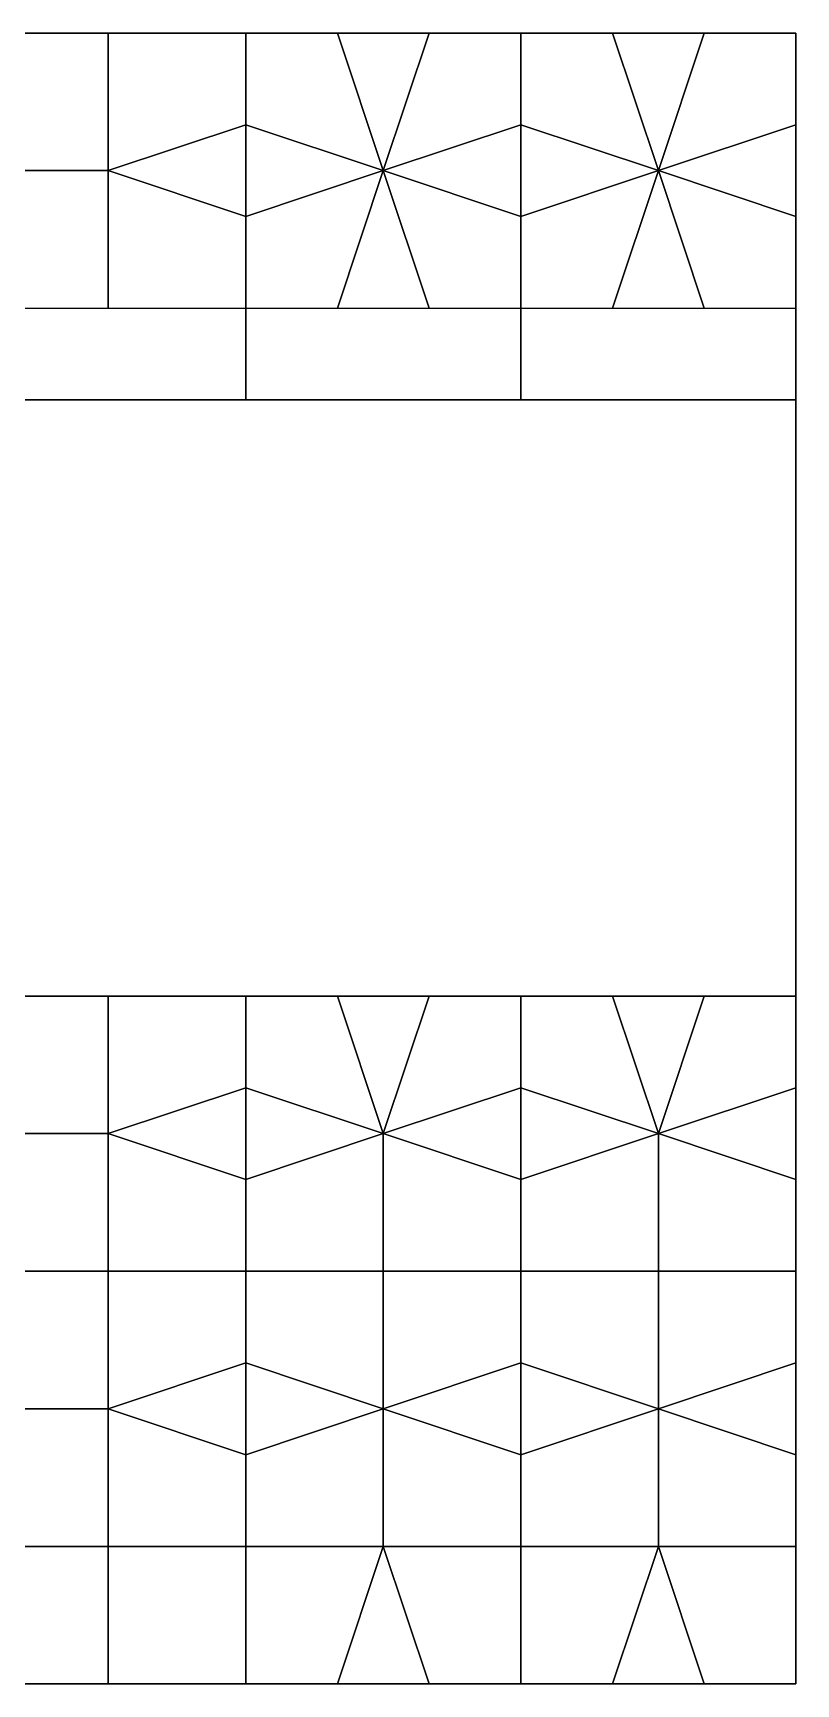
# Model space of a CAD drawing. Extents: x 0 to 36, y 0 to 36.
# Drawn here: x 19.36 to 36, y 0 to 36 of the extents above; entities that cross this region are included whole.
import ezdxf

# ---------------------------------------------------------------- set-up
doc = ezdxf.new("R2010")
doc.units = 0
doc.layers.add('BARS', color=1, linetype='CONTINUOUS')
doc.layers.add('FACES', color=5, linetype='CONTINUOUS')

msp = doc.modelspace()

# ---------------------------------------------------------------- linework, layer by layer
at = {"layer": 'BARS'}
for p, q in [((21, 36), (19, 36)), ((21, 36, 3), (19, 36, 3)), ((24, 36), (21, 36)), ((24, 36, 3), (21, 36, 3)), ((21, 36), (21, 36, 1)), ((21, 36, 1), (21, 36, 2)), ((21, 36, 2), (21, 36, 3)), ((26, 36), (24, 36)), ((24, 34), (24, 36)), ((26, 36, 3), (24, 36, 3)), ((24, 34, 3), (24, 36, 3)), ((24, 36), (24, 36, 1)), ((24, 36, 1), (24, 36, 2)), ((24, 36, 2), (24, 36, 3)), ((28, 36), (26, 36)), ((28, 36, 3), (26, 36, 3)), ((30, 36), (28, 36)), ((30, 36, 3), (28, 36, 3)), ((32, 36), (30, 36)), ((30, 34), (30, 36)), ((32, 36, 3), (30, 36, 3)), ((30, 34, 3), (30, 36, 3)), ((30, 36), (30, 36, 1)), ((30, 36, 1), (30, 36, 2)), ((30, 36, 2), (30, 36, 3)), ((34, 36), (32, 36)), ((34, 36, 3), (32, 36, 3)), ((36, 36), (34, 36)), ((36, 36, 3), (34, 36, 3)), ((36, 34), (36, 36)), ((36, 34, 3), (36, 36, 3)), ((36, 36), (36, 36, 1)), ((36, 36, 1), (36, 36, 2)), ((36, 36, 2), (36, 36, 3)), ((24, 32), (24, 34)), ((24, 32, 3), (24, 34, 3)), ((30, 32), (30, 34)), ((30, 32, 3), (30, 34, 3)), ((36, 32), (36, 34)), ((36, 32, 3), (36, 34, 3)), ((24, 30), (24, 32)), ((24, 30, 3), (24, 32, 3)), ((30, 30), (30, 32)), ((30, 30, 3), (30, 32, 3)), ((36, 30), (36, 32)), ((36, 30, 3), (36, 32, 3)), ((19, 30), (21, 30)), ((19, 30, 3), (21, 30, 3)), ((21, 30), (24, 30)), ((21, 30, 3), (24, 30, 3)), ((24, 30), (26, 30)), ((24, 30, 3), (26, 30, 3)), ((24, 30), (24, 30, 1)), ((24, 30, 1), (24, 30, 2)), ((24, 30, 2), (24, 30, 3)), ((26, 30), (28, 30)), ((26, 30, 3), (28, 30, 3)), ((28, 30), (30, 30)), ((28, 30, 3), (30, 30, 3)), ((30, 30), (32, 30)), ((30, 30, 3), (32, 30, 3)), ((30, 30), (30, 30, 1)), ((30, 30, 1), (30, 30, 2)), ((30, 30, 2), (30, 30, 3)), ((32, 30), (34, 30)), ((32, 30, 3), (34, 30, 3)), ((34, 30), (36, 30)), ((34, 30, 3), (36, 30, 3)), ((36, 30), (36, 30, 1)), ((36, 30, 1), (36, 30, 2)), ((36, 30, 2), (36, 30, 3)), ((36, 29, 3), (36, 30, 3)), ((36, 28, 3), (36, 29, 3)), ((19, 28), (20, 28)), ((20, 28), (21, 28)), ((21, 28), (22, 28)), ((22, 28), (23, 28)), ((23, 28), (24, 28)), ((24, 28), (25, 28)), ((25, 28), (26, 28)), ((26, 28), (28, 28)), ((28, 28), (29, 28)), ((29, 28), (30, 28)), ((30, 28), (31, 28)), ((31, 28), (32, 28)), ((32, 28), (33, 28)), ((33, 28), (34, 28)), ((34, 28), (35, 28)), ((35, 28), (36, 28)), ((36, 27, 3), (36, 28, 3)), ((36, 26, 3), (36, 27, 3)), ((36, 25, 3), (36, 26, 3)), ((36, 24, 3), (36, 25, 3)), ((36, 23, 3), (36, 24, 3)), ((36, 22, 3), (36, 23, 3)), ((36, 21, 3), (36, 22, 3)), ((36, 20, 3), (36, 21, 3)), ((36, 19, 3), (36, 20, 3)), ((36, 18, 3), (36, 19, 3)), ((36, 16, 3), (36, 18, 3)), ((36, 15, 3), (36, 16, 3)), ((19, 15), (21, 15)), ((19, 15, 3), (21, 15, 3)), ((21, 15), (24, 15)), ((21, 15, 3), (24, 15, 3)), ((26, 15), (24, 15)), ((24, 13), (24, 15)), ((26, 15, 3), (24, 15, 3)), ((24, 13, 3), (24, 15, 3)), ((24, 15), (24, 15, 1)), ((24, 15, 1), (24, 15, 2)), ((24, 15, 2), (24, 15, 3)), ((28, 15), (26, 15)), ((28, 15, 3), (26, 15, 3)), ((30, 15), (28, 15)), ((30, 15, 3), (28, 15, 3)), ((32, 15), (30, 15)), ((30, 13), (30, 15)), ((32, 15, 3), (30, 15, 3)), ((30, 13, 3), (30, 15, 3)), ((30, 15), (30, 15, 1)), ((30, 15, 1), (30, 15, 2)), ((30, 15, 2), (30, 15, 3)), ((34, 15), (32, 15)), ((34, 15, 3), (32, 15, 3)), ((36, 15), (34, 15)), ((36, 15, 3), (34, 15, 3)), ((36, 13), (36, 15)), ((36, 13, 3), (36, 15, 3)), ((36, 15), (36, 15, 1)), ((36, 15, 1), (36, 15, 2)), ((36, 15, 2), (36, 15, 3)), ((24, 11), (24, 13)), ((24, 11, 3), (24, 13, 3)), ((30, 11), (30, 13)), ((30, 11, 3), (30, 13, 3)), ((36, 11), (36, 13)), ((36, 11, 3), (36, 13, 3)), ((24, 9), (24, 11)), ((24, 9, 3), (24, 11, 3)), ((30, 9), (30, 11)), ((30, 9, 3), (30, 11, 3)), ((36, 9), (36, 11)), ((36, 9, 3), (36, 11, 3)), ((24, 7), (24, 9)), ((24, 7, 3), (24, 9, 3)), ((24, 9), (24, 9, 1)), ((24, 9, 1), (24, 9, 2)), ((24, 9, 2), (24, 9, 3)), ((30, 7), (30, 9)), ((30, 7, 3), (30, 9, 3)), ((30, 9), (30, 9, 1)), ((30, 9, 1), (30, 9, 2)), ((30, 9, 2), (30, 9, 3)), ((36, 7), (36, 9)), ((36, 7, 3), (36, 9, 3)), ((36, 9), (36, 9, 1)), ((36, 9, 1), (36, 9, 2)), ((36, 9, 2), (36, 9, 3)), ((24, 5), (24, 7)), ((24, 5, 3), (24, 7, 3)), ((30, 5), (30, 7)), ((30, 5, 3), (30, 7, 3)), ((36, 5), (36, 7)), ((36, 5, 3), (36, 7, 3)), ((24, 3), (24, 5)), ((24, 3, 3), (24, 5, 3)), ((30, 3), (30, 5)), ((30, 3, 3), (30, 5, 3)), ((36, 3), (36, 5)), ((36, 3, 3), (36, 5, 3)), ((24, 0), (24, 3)), ((24, 0, 3), (24, 3, 3)), ((24, 3), (24, 3, 1)), ((24, 3, 1), (24, 3, 2)), ((24, 3, 2), (24, 3, 3)), ((30, 0), (30, 3)), ((30, 0, 3), (30, 3, 3)), ((30, 3), (30, 3, 1)), ((30, 3, 1), (30, 3, 2)), ((30, 3, 2), (30, 3, 3)), ((36, 0), (36, 3)), ((36, 0, 3), (36, 3, 3)), ((36, 3), (36, 3, 1)), ((36, 3, 1), (36, 3, 2)), ((36, 3, 2), (36, 3, 3)), ((19, 0), (21, 0)), ((19, 0, 3), (21, 0, 3)), ((21, 0), (24, 0)), ((21, 0, 3), (24, 0, 3)), ((24, 0), (26, 0)), ((24, 0, 3), (26, 0, 3)), ((24, 0), (24, 0, 1)), ((24, 0, 1), (24, 0, 2)), ((24, 0, 2), (24, 0, 3)), ((26, 0), (28, 0)), ((26, 0, 3), (28, 0, 3)), ((28, 0), (30, 0)), ((28, 0, 3), (30, 0, 3)), ((30, 0), (32, 0)), ((30, 0, 3), (32, 0, 3)), ((30, 0), (30, 0, 1)), ((30, 0, 1), (30, 0, 2)), ((30, 0, 2), (30, 0, 3)), ((32, 0), (34, 0)), ((32, 0, 3), (34, 0, 3)), ((34, 0), (36, 0)), ((34, 0, 3), (36, 0, 3)), ((36, 0), (36, 0, 1)), ((36, 0, 1), (36, 0, 2)), ((36, 0, 2), (36, 0, 3))]:
    msp.add_line(p, q, dxfattribs=at)
at = {"layer": 'FACES'}
for points in [[(21, 33), (21, 36), (19, 36), (18, 33)], [(21, 33, 3), (21, 36, 3), (19, 36, 3), (18, 33, 3)], [(19, 36, 1), (19, 36), (20, 36), (20, 36, 1)], [(19, 36, 1), (20, 36, 1), (20, 36, 2), (19, 36, 2)], [(19, 36, 2), (20, 36, 2), (20, 36, 3), (19, 36, 3)], [(20, 36, 1), (20, 36), (21, 36), (21, 36, 1)], [(20, 36, 1), (21, 36, 1), (21, 36, 2), (20, 36, 2)], [(20, 36, 2), (21, 36, 2), (21, 36, 3), (20, 36, 3)], [(24, 34), (24, 36), (21, 36), (21, 33)], [(24, 34, 3), (24, 36, 3), (21, 36, 3), (21, 33, 3)], [(21, 36, 1), (21, 36), (22, 36), (22, 36, 1)], [(21, 36, 1), (22, 36, 1), (22, 36, 2), (21, 36, 2)], [(21, 36, 2), (22, 36, 2), (22, 36, 3), (21, 36, 3)], [(22, 36, 1), (22, 36), (23, 36), (23, 36, 1)], [(22, 36, 1), (23, 36, 1), (23, 36, 2), (22, 36, 2)], [(22, 36, 2), (23, 36, 2), (23, 36, 3), (22, 36, 3)], [(23, 36, 1), (23, 36), (24, 36), (24, 36, 1)], [(23, 36, 1), (24, 36, 1), (24, 36, 2), (23, 36, 2)], [(23, 36, 2), (24, 36, 2), (24, 36, 3), (23, 36, 3)], [(24, 34), (27, 33), (26, 36), (24, 36)], [(24, 34, 3), (27, 33, 3), (26, 36, 3), (24, 36, 3)], [(24, 35, 1), (24, 35), (24, 36), (24, 36, 1)], [(24, 35, 2), (24, 35, 1), (24, 36, 1), (24, 36, 2)], [(24, 35, 2), (24, 36, 2), (24, 36, 3), (24, 35, 3)], [(24, 36, 1), (24, 36), (25, 36), (25, 36, 1)], [(24, 36, 2), (24, 36, 1), (25, 36, 1), (25, 36, 2)], [(24, 36, 2), (25, 36, 2), (25, 36, 3), (24, 36, 3)], [(25, 36, 1), (25, 36), (26, 36), (26, 36, 1)], [(25, 36, 1), (26, 36, 1), (26, 36, 2), (25, 36, 2)], [(25, 36, 2), (26, 36, 2), (26, 36, 3), (25, 36, 3)], [(27, 33), (28, 36), (26, 36)], [(27, 33, 3), (28, 36, 3), (26, 36, 3)], [(26, 36, 1), (26, 36), (27, 36), (27, 36, 1)], [(26, 36, 1), (27, 36, 1), (27, 36, 2), (26, 36, 2)], [(26, 36, 2), (27, 36, 2), (27, 36, 3), (26, 36, 3)], [(30, 34), (30, 36), (28, 36), (27, 33)], [(30, 34, 3), (30, 36, 3), (28, 36, 3), (27, 33, 3)], [(27, 36, 1), (27, 36), (28, 36), (28, 36, 1)], [(27, 36, 1), (28, 36, 1), (28, 36, 2), (27, 36, 2)], [(27, 36, 2), (28, 36, 2), (28, 36, 3), (27, 36, 3)], [(28, 36, 1), (28, 36), (29, 36), (29, 36, 1)], [(28, 36, 1), (29, 36, 1), (29, 36, 2), (28, 36, 2)], [(28, 36, 2), (29, 36, 2), (29, 36, 3), (28, 36, 3)], [(29, 36, 1), (29, 36), (30, 36), (30, 36, 1)], [(29, 36, 2), (29, 36, 1), (30, 36, 1), (30, 36, 2)], [(29, 36, 2), (30, 36, 2), (30, 36, 3), (29, 36, 3)], [(30, 34), (33, 33), (32, 36), (30, 36)], [(30, 34, 3), (33, 33, 3), (32, 36, 3), (30, 36, 3)], [(30, 35, 1), (30, 36, 1), (30, 36), (30, 35)], [(30, 35, 1), (30, 35, 2), (30, 36, 2), (30, 36, 1)], [(30, 35, 2), (30, 35, 3), (30, 36, 3), (30, 36, 2)], [(30, 36, 1), (30, 36), (31, 36), (31, 36, 1)], [(30, 36, 2), (30, 36, 1), (31, 36, 1), (31, 36, 2)], [(30, 36, 2), (31, 36, 2), (31, 36, 3), (30, 36, 3)], [(31, 36, 1), (31, 36), (32, 36), (32, 36, 1)], [(31, 36, 1), (32, 36, 1), (32, 36, 2), (31, 36, 2)], [(31, 36, 2), (32, 36, 2), (32, 36, 3), (31, 36, 3)], [(33, 33), (34, 36), (32, 36)], [(33, 33, 3), (34, 36, 3), (32, 36, 3)], [(32, 36, 1), (32, 36), (33, 36), (33, 36, 1)], [(32, 36, 1), (33, 36, 1), (33, 36, 2), (32, 36, 2)], [(32, 36, 2), (33, 36, 2), (33, 36, 3), (32, 36, 3)], [(36, 34), (36, 36), (34, 36), (33, 33)], [(36, 34, 3), (36, 36, 3), (34, 36, 3), (33, 33, 3)], [(33, 36, 1), (33, 36), (34, 36), (34, 36, 1)], [(33, 36, 1), (34, 36, 1), (34, 36, 2), (33, 36, 2)], [(33, 36, 2), (34, 36, 2), (34, 36, 3), (33, 36, 3)], [(34, 36, 1), (34, 36), (35, 36), (35, 36, 1)], [(34, 36, 1), (35, 36, 1), (35, 36, 2), (34, 36, 2)], [(34, 36, 2), (35, 36, 2), (35, 36, 3), (34, 36, 3)], [(35, 36, 1), (35, 36), (36, 36), (36, 36, 1)], [(35, 36, 2), (35, 36, 1), (36, 36, 1), (36, 36, 2)], [(35, 36, 3), (35, 36, 2), (36, 36, 2), (36, 36, 3)], [(36, 35, 1), (36, 35), (36, 36), (36, 36, 1)], [(36, 35, 2), (36, 35, 1), (36, 36, 1), (36, 36, 2)], [(36, 35, 2), (36, 36, 2), (36, 36, 3), (36, 35, 3)], [(24, 34, 1), (24, 34), (24, 35), (24, 35, 1)], [(24, 34, 1), (24, 35, 1), (24, 35, 2), (24, 34, 2)], [(24, 34, 2), (24, 35, 2), (24, 35, 3), (24, 34, 3)], [(30, 34, 1), (30, 35, 1), (30, 35), (30, 34)], [(30, 34, 1), (30, 34, 2), (30, 35, 2), (30, 35, 1)], [(30, 34, 2), (30, 34, 3), (30, 35, 3), (30, 35, 2)], [(36, 34, 1), (36, 34), (36, 35), (36, 35, 1)], [(21, 33), (24, 32), (24, 34)], [(21, 33, 3), (24, 32, 3), (24, 34, 3)], [(24, 32), (27, 33), (24, 34)], [(24, 32, 3), (27, 33, 3), (24, 34, 3)], [(24, 33, 2), (24, 34, 2), (24, 34, 3), (24, 33, 3)], [(27, 33), (30, 32), (30, 34)], [(27, 33, 3), (30, 32, 3), (30, 34, 3)], [(30, 32), (33, 33), (30, 34)], [(30, 32, 3), (33, 33, 3), (30, 34, 3)], [(30, 33, 2), (30, 33, 3), (30, 34, 3), (30, 34, 2)], [(33, 33), (36, 32), (36, 34)], [(33, 33, 3), (36, 32, 3), (36, 34, 3)], [(36, 33, 1), (36, 33), (36, 34), (36, 34, 1)], [(19, 30), (21, 30), (21, 33), (18, 33)], [(19, 30, 3), (21, 30, 3), (21, 33, 3), (18, 33, 3)], [(21, 30), (24, 30), (24, 32), (21, 33)], [(21, 30, 3), (24, 30, 3), (24, 32, 3), (21, 33, 3)], [(26, 30), (27, 33), (24, 32), (24, 30)], [(26, 30, 3), (27, 33, 3), (24, 32, 3), (24, 30, 3)], [(24, 32, 2), (24, 33, 2), (24, 33, 3), (24, 32, 3)], [(28, 30), (27, 33), (26, 30)], [(28, 30, 3), (27, 33, 3), (26, 30, 3)], [(28, 30), (30, 30), (30, 32), (27, 33)], [(28, 30, 3), (30, 30, 3), (30, 32, 3), (27, 33, 3)], [(32, 30), (33, 33), (30, 32), (30, 30)], [(32, 30, 3), (33, 33, 3), (30, 32, 3), (30, 30, 3)], [(30, 32, 1), (30, 33, 1), (30, 33), (30, 32)], [(30, 32, 1), (30, 32, 2), (30, 33, 2), (30, 33, 1)], [(30, 32, 2), (30, 32, 3), (30, 33, 3), (30, 33, 2)], [(32, 30), (34, 30), (33, 33)], [(32, 30, 3), (34, 30, 3), (33, 33, 3)], [(34, 30), (36, 30), (36, 32), (33, 33)], [(34, 30, 3), (36, 30, 3), (36, 32, 3), (33, 33, 3)], [(36, 32, 1), (36, 32), (36, 33), (36, 33, 1)], [(36, 32, 1), (36, 33, 1), (36, 33, 2), (36, 32, 2)], [(36, 32, 2), (36, 33, 2), (36, 33, 3), (36, 32, 3)], [(24, 31, 1), (24, 31), (24, 32), (24, 32, 1)], [(24, 31, 1), (24, 32, 1), (24, 32, 2), (24, 31, 2)], [(24, 31, 2), (24, 32, 2), (24, 32, 3), (24, 31, 3)], [(30, 31, 1), (30, 32, 1), (30, 32), (30, 31)], [(30, 31, 1), (30, 31, 2), (30, 32, 2), (30, 32, 1)], [(30, 31, 2), (30, 31, 3), (30, 32, 3), (30, 32, 2)], [(36, 31, 1), (36, 31), (36, 32), (36, 32, 1)], [(36, 31, 1), (36, 32, 1), (36, 32, 2), (36, 31, 2)], [(36, 31, 2), (36, 32, 2), (36, 32, 3), (36, 31, 3)], [(24, 30, 1), (24, 30), (24, 31), (24, 31, 1)], [(24, 30, 1), (24, 31, 1), (24, 31, 2), (24, 30, 2)], [(24, 30, 2), (24, 31, 2), (24, 31, 3), (24, 30, 3)], [(30, 30, 1), (30, 31, 1), (30, 31), (30, 30)], [(30, 30, 1), (30, 30, 2), (30, 31, 2), (30, 31, 1)], [(30, 30, 2), (30, 30, 3), (30, 31, 3), (30, 31, 2)], [(36, 30, 1), (36, 30), (36, 31), (36, 31, 1)], [(24, 29, 1), (24, 29), (24, 30), (24, 30, 1)], [(24, 29, 1), (24, 30, 1), (24, 30, 2), (24, 29, 2)], [(24, 29, 2), (24, 30, 2), (24, 30, 3), (24, 29, 3)], [(30, 29, 2), (30, 29, 3), (30, 30, 3), (30, 30, 2)], [(36, 29, 1), (36, 29), (36, 30), (36, 30, 1)], [(24, 28, 1), (24, 28), (24, 29), (24, 29, 1)], [(24, 28, 1), (24, 29, 1), (24, 29, 2), (24, 28, 2)], [(24, 28, 2), (24, 29, 2), (24, 29, 3), (24, 28, 3)], [(30, 28, 1), (30, 29, 1), (30, 29), (30, 28)], [(30, 28, 1), (30, 28, 2), (30, 29, 2), (30, 29, 1)], [(30, 28, 2), (30, 28, 3), (30, 29, 3), (30, 29, 2)], [(36, 28, 1), (36, 28), (36, 29), (36, 29, 1)], [(36, 28, 1), (36, 29, 1), (36, 29, 2), (36, 28, 2)], [(36, 28, 2), (36, 29, 2), (36, 29, 3), (36, 28, 3)], [(19, 28, 1), (19, 28), (20, 28), (20, 28, 1)], [(19, 28, 1), (20, 28, 1), (20, 28, 2), (19, 28, 2)], [(19, 28, 2), (20, 28, 2), (20, 28, 3), (19, 28, 3)], [(20, 28, 1), (20, 28), (21, 28), (21, 28, 1)], [(20, 28, 1), (21, 28, 1), (21, 28, 2), (20, 28, 2)], [(20, 28, 2), (21, 28, 2), (21, 28, 3), (20, 28, 3)], [(21, 28, 2), (22, 28, 2), (22, 28, 3), (21, 28, 3)], [(22, 28, 1), (22, 28), (23, 28), (23, 28, 1)], [(22, 28, 1), (23, 28, 1), (23, 28, 2), (22, 28, 2)], [(22, 28, 2), (23, 28, 2), (23, 28, 3), (22, 28, 3)], [(23, 28, 1), (23, 28), (24, 28), (24, 28, 1)], [(23, 28, 1), (24, 28, 1), (24, 28, 2), (23, 28, 2)], [(23, 28, 2), (24, 28, 2), (24, 28, 3), (23, 28, 3)], [(24, 28, 1), (24, 28), (25, 28), (25, 28, 1)], [(24, 28, 2), (24, 28, 1), (25, 28, 1), (25, 28, 2)], [(24, 28, 2), (25, 28, 2), (25, 28, 3), (24, 28, 3)], [(25, 28, 1), (25, 28), (26, 28), (26, 28, 1)], [(25, 28, 1), (26, 28, 1), (26, 28, 2), (25, 28, 2)], [(25, 28, 2), (26, 28, 2), (26, 28, 3), (25, 28, 3)], [(26, 28, 2), (27, 28, 2), (27, 28, 3), (26, 28, 3)], [(27, 28, 2), (28, 28, 2), (28, 28, 3), (27, 28, 3)], [(28, 28, 1), (28, 28), (29, 28), (29, 28, 1)], [(28, 28, 1), (29, 28, 1), (29, 28, 2), (28, 28, 2)], [(28, 28, 2), (29, 28, 2), (29, 28, 3), (28, 28, 3)], [(29, 28, 1), (29, 28), (30, 28), (30, 28, 1)], [(29, 28, 2), (29, 28, 1), (30, 28, 1), (30, 28, 2)], [(29, 28, 2), (30, 28, 2), (30, 28, 3), (29, 28, 3)], [(30, 28, 1), (30, 28), (31, 28), (31, 28, 1)], [(30, 28, 2), (30, 28, 1), (31, 28, 1), (31, 28, 2)], [(30, 28, 2), (31, 28, 2), (31, 28, 3), (30, 28, 3)], [(31, 28, 1), (31, 28), (32, 28), (32, 28, 1)], [(31, 28, 1), (32, 28, 1), (32, 28, 2), (31, 28, 2)], [(31, 28, 2), (32, 28, 2), (32, 28, 3), (31, 28, 3)], [(32, 28, 2), (33, 28, 2), (33, 28, 3), (32, 28, 3)], [(33, 28, 1), (33, 28), (34, 28), (34, 28, 1)], [(33, 28, 1), (34, 28, 1), (34, 28, 2), (33, 28, 2)], [(33, 28, 2), (34, 28, 2), (34, 28, 3), (33, 28, 3)], [(34, 28, 1), (34, 28), (35, 28), (35, 28, 1)], [(34, 28, 1), (35, 28, 1), (35, 28, 2), (34, 28, 2)], [(34, 28, 2), (35, 28, 2), (35, 28, 3), (34, 28, 3)], [(35, 28, 1), (35, 28), (36, 28), (36, 28, 1)], [(35, 28, 2), (35, 28, 1), (36, 28, 1), (36, 28, 2)], [(35, 28, 3), (35, 28, 2), (36, 28, 2), (36, 28, 3)], [(36, 27, 1), (36, 27), (36, 28), (36, 28, 1)], [(36, 27, 1), (36, 28, 1), (36, 28, 2), (36, 27, 2)], [(36, 27, 2), (36, 28, 2), (36, 28, 3), (36, 27, 3)], [(36, 26, 2), (36, 27, 2), (36, 27, 3), (36, 26, 3)], [(36, 25, 1), (36, 25), (36, 26), (36, 26, 1)], [(36, 25, 1), (36, 26, 1), (36, 26, 2), (36, 25, 2)], [(36, 25, 2), (36, 26, 2), (36, 26, 3), (36, 25, 3)], [(36, 24, 1), (36, 24), (36, 25), (36, 25, 1)], [(36, 24, 1), (36, 25, 1), (36, 25, 2), (36, 24, 2)], [(36, 24, 2), (36, 25, 2), (36, 25, 3), (36, 24, 3)], [(36, 23, 2), (36, 24, 2), (36, 24, 3), (36, 23, 3)], [(36, 22, 1), (36, 22), (36, 23), (36, 23, 1)], [(36, 22, 1), (36, 23, 1), (36, 23, 2), (36, 22, 2)], [(36, 22, 2), (36, 23, 2), (36, 23, 3), (36, 22, 3)], [(36, 21, 1), (36, 21), (36, 22), (36, 22, 1)], [(36, 21, 1), (36, 22, 1), (36, 22, 2), (36, 21, 2)], [(36, 21, 2), (36, 22, 2), (36, 22, 3), (36, 21, 3)], [(36, 20, 1), (36, 20), (36, 21), (36, 21, 1)], [(36, 20, 1), (36, 21, 1), (36, 21, 2), (36, 20, 2)], [(36, 20, 2), (36, 21, 2), (36, 21, 3), (36, 20, 3)], [(36, 19, 1), (36, 19), (36, 20), (36, 20, 1)], [(36, 18, 1), (36, 18), (36, 19), (36, 19, 1)], [(36, 18, 1), (36, 19, 1), (36, 19, 2), (36, 18, 2)], [(36, 18, 2), (36, 19, 2), (36, 19, 3), (36, 18, 3)], [(36, 17, 1), (36, 17), (36, 18), (36, 18, 1)], [(36, 16, 1), (36, 16), (36, 17), (36, 17, 1)], [(36, 15, 1), (36, 15), (36, 16), (36, 16, 1)], [(36, 15, 1), (36, 16, 1), (36, 16, 2), (36, 15, 2)], [(36, 15, 2), (36, 16, 2), (36, 16, 3), (36, 15, 3)], [(21, 12), (21, 15), (19, 15), (18, 12)], [(21, 12, 3), (21, 15, 3), (19, 15, 3), (18, 12, 3)], [(19, 15, 1), (19, 15), (20, 15), (20, 15, 1)], [(19, 15, 1), (20, 15, 1), (20, 15, 2), (19, 15, 2)], [(19, 15, 2), (20, 15, 2), (20, 15, 3), (19, 15, 3)], [(20, 15, 1), (20, 15), (21, 15), (21, 15, 1)], [(20, 15, 1), (21, 15, 1), (21, 15, 2), (20, 15, 2)], [(20, 15, 2), (21, 15, 2), (21, 15, 3), (20, 15, 3)], [(24, 13), (24, 15), (21, 15), (21, 12)], [(24, 13, 3), (24, 15, 3), (21, 15, 3), (21, 12, 3)], [(21, 15, 2), (22, 15, 2), (22, 15, 3), (21, 15, 3)], [(22, 15, 1), (22, 15), (23, 15), (23, 15, 1)], [(22, 15, 1), (23, 15, 1), (23, 15, 2), (22, 15, 2)], [(22, 15, 2), (23, 15, 2), (23, 15, 3), (22, 15, 3)], [(23, 15, 1), (23, 15), (24, 15), (24, 15, 1)], [(23, 15, 1), (24, 15, 1), (24, 15, 2), (23, 15, 2)], [(23, 15, 2), (24, 15, 2), (24, 15, 3), (23, 15, 3)], [(24, 13), (27, 12), (26, 15), (24, 15)], [(24, 13, 3), (27, 12, 3), (26, 15, 3), (24, 15, 3)], [(24, 14, 1), (24, 14), (24, 15), (24, 15, 1)], [(24, 14, 1), (24, 15, 1), (24, 15, 2), (24, 14, 2)], [(24, 14, 2), (24, 15, 2), (24, 15, 3), (24, 14, 3)], [(24, 15, 1), (24, 15), (25, 15), (25, 15, 1)], [(24, 15, 2), (24, 15, 1), (25, 15, 1), (25, 15, 2)], [(24, 15, 2), (25, 15, 2), (25, 15, 3), (24, 15, 3)], [(25, 15, 1), (25, 15), (26, 15), (26, 15, 1)], [(25, 15, 1), (26, 15, 1), (26, 15, 2), (25, 15, 2)], [(25, 15, 2), (26, 15, 2), (26, 15, 3), (25, 15, 3)], [(27, 12, 3), (28, 15, 3), (26, 15, 3)], [(26, 15, 2), (27, 15, 2), (27, 15, 3), (26, 15, 3)], [(28, 15), (27, 12), (30, 13), (30, 15)], [(28, 15, 3), (27, 12, 3), (30, 13, 3), (30, 15, 3)], [(27, 15, 2), (28, 15, 2), (28, 15, 3), (27, 15, 3)], [(28, 15, 1), (28, 15), (29, 15), (29, 15, 1)], [(28, 15, 1), (29, 15, 1), (29, 15, 2), (28, 15, 2)], [(28, 15, 2), (29, 15, 2), (29, 15, 3), (28, 15, 3)], [(29, 15, 1), (29, 15), (30, 15), (30, 15, 1)], [(29, 15, 2), (29, 15, 1), (30, 15, 1), (30, 15, 2)], [(29, 15, 2), (30, 15, 2), (30, 15, 3), (29, 15, 3)], [(30, 13), (33, 12), (32, 15), (30, 15)], [(30, 13, 3), (33, 12, 3), (32, 15, 3), (30, 15, 3)], [(30, 14, 1), (30, 15, 1), (30, 15), (30, 14)], [(30, 14, 1), (30, 14, 2), (30, 15, 2), (30, 15, 1)], [(30, 14, 2), (30, 14, 3), (30, 15, 3), (30, 15, 2)], [(30, 15, 1), (30, 15), (31, 15), (31, 15, 1)], [(30, 15, 2), (30, 15, 1), (31, 15, 1), (31, 15, 2)], [(30, 15, 2), (31, 15, 2), (31, 15, 3), (30, 15, 3)], [(31, 15, 1), (31, 15), (32, 15), (32, 15, 1)], [(31, 15, 1), (32, 15, 1), (32, 15, 2), (31, 15, 2)], [(31, 15, 2), (32, 15, 2), (32, 15, 3), (31, 15, 3)], [(33, 12), (34, 15), (32, 15)], [(33, 12, 3), (34, 15, 3), (32, 15, 3)], [(32, 15, 2), (33, 15, 2), (33, 15, 3), (32, 15, 3)], [(36, 13), (36, 15), (34, 15), (33, 12)], [(36, 13, 3), (36, 15, 3), (34, 15, 3), (33, 12, 3)], [(33, 15, 1), (33, 15), (34, 15), (34, 15, 1)], [(33, 15, 1), (34, 15, 1), (34, 15, 2), (33, 15, 2)], [(33, 15, 2), (34, 15, 2), (34, 15, 3), (33, 15, 3)], [(34, 15, 1), (34, 15), (35, 15), (35, 15, 1)], [(34, 15, 1), (35, 15, 1), (35, 15, 2), (34, 15, 2)], [(34, 15, 2), (35, 15, 2), (35, 15, 3), (34, 15, 3)], [(35, 15, 1), (35, 15), (36, 15), (36, 15, 1)], [(35, 15, 2), (35, 15, 1), (36, 15, 1), (36, 15, 2)], [(35, 15, 3), (35, 15, 2), (36, 15, 2), (36, 15, 3)], [(36, 14, 1), (36, 14), (36, 15), (36, 15, 1)], [(36, 14, 1), (36, 15, 1), (36, 15, 2), (36, 14, 2)], [(36, 14, 2), (36, 15, 2), (36, 15, 3), (36, 14, 3)], [(24, 13, 1), (24, 13), (24, 14), (24, 14, 1)], [(24, 13, 1), (24, 14, 1), (24, 14, 2), (24, 13, 2)], [(24, 13, 2), (24, 14, 2), (24, 14, 3), (24, 13, 3)], [(30, 13, 2), (30, 13, 3), (30, 14, 3), (30, 14, 2)], [(36, 13, 1), (36, 13), (36, 14), (36, 14, 1)], [(21, 12), (24, 11), (24, 13)], [(21, 12, 3), (24, 11, 3), (24, 13, 3)], [(24, 11), (27, 12), (24, 13)], [(24, 11, 3), (27, 12, 3), (24, 13, 3)], [(24, 12, 1), (24, 12), (24, 13), (24, 13, 1)], [(24, 12, 1), (24, 13, 1), (24, 13, 2), (24, 12, 2)], [(24, 12, 2), (24, 13, 2), (24, 13, 3), (24, 12, 3)], [(27, 12), (30, 11), (30, 13)], [(27, 12, 3), (30, 11, 3), (30, 13, 3)], [(30, 11), (33, 12), (30, 13)], [(30, 11, 3), (33, 12, 3), (30, 13, 3)], [(30, 12, 1), (30, 13, 1), (30, 13), (30, 12)], [(30, 12, 1), (30, 12, 2), (30, 13, 2), (30, 13, 1)], [(30, 12, 2), (30, 12, 3), (30, 13, 3), (30, 13, 2)], [(33, 12), (36, 11), (36, 13)], [(33, 12, 3), (36, 11, 3), (36, 13, 3)], [(36, 12, 1), (36, 12), (36, 13), (36, 13, 1)], [(36, 12, 1), (36, 13, 1), (36, 13, 2), (36, 12, 2)], [(36, 12, 2), (36, 13, 2), (36, 13, 3), (36, 12, 3)], [(21, 12), (18, 12), (18, 9), (21, 9)], [(21, 12, 3), (18, 12, 3), (18, 9, 3), (21, 9, 3)], [(21, 9), (24, 9), (24, 11), (21, 12)], [(21, 9, 3), (24, 9, 3), (24, 11, 3), (21, 12, 3)], [(27, 9), (27, 12), (24, 11), (24, 9)], [(27, 9, 3), (27, 12, 3), (24, 11, 3), (24, 9, 3)], [(24, 11, 1), (24, 11), (24, 12), (24, 12, 1)], [(24, 11, 1), (24, 12, 1), (24, 12, 2), (24, 11, 2)], [(24, 11, 2), (24, 12, 2), (24, 12, 3), (24, 11, 3)], [(27, 9), (30, 9), (30, 11), (27, 12)], [(27, 9, 3), (30, 9, 3), (30, 11, 3), (27, 12, 3)], [(33, 9), (33, 12), (30, 11), (30, 9)], [(33, 9, 3), (33, 12, 3), (30, 11, 3), (30, 9, 3)], [(30, 11, 1), (30, 12, 1), (30, 12), (30, 11)], [(30, 11, 1), (30, 11, 2), (30, 12, 2), (30, 12, 1)], [(30, 11, 2), (30, 11, 3), (30, 12, 3), (30, 12, 2)], [(33, 9), (36, 9), (36, 11), (33, 12)], [(33, 9, 3), (36, 9, 3), (36, 11, 3), (33, 12, 3)], [(36, 11, 1), (36, 11), (36, 12), (36, 12, 1)], [(24, 10, 1), (24, 10), (24, 11), (24, 11, 1)], [(24, 10, 1), (24, 11, 1), (24, 11, 2), (24, 10, 2)], [(24, 10, 2), (24, 11, 2), (24, 11, 3), (24, 10, 3)], [(30, 10, 2), (30, 10, 3), (30, 11, 3), (30, 11, 2)], [(36, 10, 1), (36, 10), (36, 11), (36, 11, 1)], [(36, 10, 1), (36, 11, 1), (36, 11, 2), (36, 10, 2)], [(36, 10, 2), (36, 11, 2), (36, 11, 3), (36, 10, 3)], [(24, 9, 2), (24, 10, 2), (24, 10, 3), (24, 9, 3)], [(30, 9, 1), (30, 10, 1), (30, 10), (30, 9)], [(30, 9, 1), (30, 9, 2), (30, 10, 2), (30, 10, 1)], [(30, 9, 2), (30, 9, 3), (30, 10, 3), (30, 10, 2)], [(36, 9, 1), (36, 9), (36, 10), (36, 10, 1)], [(21, 9), (18, 9), (18, 6), (21, 6)], [(21, 9, 3), (18, 9, 3), (18, 6, 3), (21, 6, 3)], [(21, 9), (21, 6), (24, 7), (24, 9)], [(21, 9, 3), (21, 6, 3), (24, 7, 3), (24, 9, 3)], [(24, 7), (27, 6), (27, 9), (24, 9)], [(24, 7, 3), (27, 6, 3), (27, 9, 3), (24, 9, 3)], [(24, 8, 2), (24, 9, 2), (24, 9, 3), (24, 8, 3)], [(27, 9), (27, 6), (30, 7), (30, 9)], [(27, 9, 3), (27, 6, 3), (30, 7, 3), (30, 9, 3)], [(30, 7), (33, 6), (33, 9), (30, 9)], [(30, 7, 3), (33, 6, 3), (33, 9, 3), (30, 9, 3)], [(30, 8, 1), (30, 9, 1), (30, 9), (30, 8)], [(30, 8, 1), (30, 8, 2), (30, 9, 2), (30, 9, 1)], [(30, 8, 2), (30, 8, 3), (30, 9, 3), (30, 9, 2)], [(33, 9), (33, 6), (36, 7), (36, 9)], [(33, 9, 3), (33, 6, 3), (36, 7, 3), (36, 9, 3)], [(36, 8, 1), (36, 8), (36, 9), (36, 9, 1)], [(24, 7, 1), (24, 7), (24, 8), (24, 8, 1)], [(24, 7, 1), (24, 8, 1), (24, 8, 2), (24, 7, 2)], [(24, 7, 2), (24, 8, 2), (24, 8, 3), (24, 7, 3)], [(30, 7, 1), (30, 8, 1), (30, 8), (30, 7)], [(30, 7, 1), (30, 7, 2), (30, 8, 2), (30, 8, 1)], [(30, 7, 2), (30, 7, 3), (30, 8, 3), (30, 8, 2)], [(36, 7, 1), (36, 7), (36, 8), (36, 8, 1)], [(36, 7, 1), (36, 8, 1), (36, 8, 2), (36, 7, 2)], [(36, 7, 2), (36, 8, 2), (36, 8, 3), (36, 7, 3)], [(21, 6), (24, 5), (24, 7)], [(21, 6, 3), (24, 5, 3), (24, 7, 3)], [(24, 5), (27, 6), (24, 7)], [(24, 5, 3), (27, 6, 3), (24, 7, 3)], [(24, 6, 1), (24, 6), (24, 7), (24, 7, 1)], [(24, 6, 1), (24, 7, 1), (24, 7, 2), (24, 6, 2)], [(24, 6, 2), (24, 7, 2), (24, 7, 3), (24, 6, 3)], [(27, 6), (30, 5), (30, 7)], [(27, 6, 3), (30, 5, 3), (30, 7, 3)], [(30, 7), (30, 5), (33, 6)], [(30, 7, 3), (30, 5, 3), (33, 6, 3)], [(30, 6, 1), (30, 7, 1), (30, 7), (30, 6)], [(30, 6, 1), (30, 6, 2), (30, 7, 2), (30, 7, 1)], [(30, 6, 2), (30, 6, 3), (30, 7, 3), (30, 7, 2)], [(33, 6), (36, 5), (36, 7)], [(33, 6, 3), (36, 5, 3), (36, 7, 3)], [(36, 6, 1), (36, 6), (36, 7), (36, 7, 1)], [(36, 6, 1), (36, 7, 1), (36, 7, 2), (36, 6, 2)], [(36, 6, 2), (36, 7, 2), (36, 7, 3), (36, 6, 3)], [(21, 6), (18, 6), (18, 3), (21, 3)], [(21, 6, 3), (18, 6, 3), (18, 3, 3), (21, 3, 3)], [(21, 3), (24, 3), (24, 5), (21, 6)], [(21, 3, 3), (24, 3, 3), (24, 5, 3), (21, 6, 3)], [(24, 5), (24, 3), (27, 3), (27, 6)], [(24, 5, 3), (24, 3, 3), (27, 3, 3), (27, 6, 3)], [(24, 5, 1), (24, 5), (24, 6), (24, 6, 1)], [(24, 5, 1), (24, 6, 1), (24, 6, 2), (24, 5, 2)], [(24, 5, 2), (24, 6, 2), (24, 6, 3), (24, 5, 3)], [(27, 3), (30, 3), (30, 5), (27, 6)], [(27, 3, 3), (30, 3, 3), (30, 5, 3), (27, 6, 3)], [(30, 5), (30, 3), (33, 3), (33, 6)], [(30, 5, 3), (30, 3, 3), (33, 3, 3), (33, 6, 3)], [(30, 5, 2), (30, 5, 3), (30, 6, 3), (30, 6, 2)], [(33, 3), (36, 3), (36, 5), (33, 6)], [(33, 3, 3), (36, 3, 3), (36, 5, 3), (33, 6, 3)], [(36, 5, 1), (36, 5), (36, 6), (36, 6, 1)], [(36, 5, 1), (36, 6, 1), (36, 6, 2), (36, 5, 2)], [(36, 5, 2), (36, 6, 2), (36, 6, 3), (36, 5, 3)], [(24, 4, 2), (24, 5, 2), (24, 5, 3), (24, 4, 3)], [(30, 4, 2), (30, 4, 3), (30, 5, 3), (30, 5, 2)], [(36, 4, 1), (36, 4), (36, 5), (36, 5, 1)], [(36, 4, 1), (36, 5, 1), (36, 5, 2), (36, 4, 2)], [(36, 4, 2), (36, 5, 2), (36, 5, 3), (36, 4, 3)], [(24, 3, 2), (24, 4, 2), (24, 4, 3), (24, 3, 3)], [(30, 3, 1), (30, 4, 1), (30, 4), (30, 3)], [(30, 3, 1), (30, 3, 2), (30, 4, 2), (30, 4, 1)], [(30, 3, 2), (30, 3, 3), (30, 4, 3), (30, 4, 2)], [(36, 3, 1), (36, 3), (36, 4), (36, 4, 1)], [(19, 0), (21, 0), (21, 3), (18, 3)], [(19, 0, 3), (21, 0, 3), (21, 3, 3), (18, 3, 3)], [(21, 3), (21, 0), (24, 0), (24, 3)], [(21, 3, 3), (21, 0, 3), (24, 0, 3), (24, 3, 3)], [(24, 3), (24, 0), (26, 0), (27, 3)], [(24, 3, 3), (24, 0, 3), (26, 0, 3), (27, 3, 3)], [(24, 2, 1), (24, 2), (24, 3), (24, 3, 1)], [(24, 2, 1), (24, 3, 1), (24, 3, 2), (24, 2, 2)], [(24, 2, 2), (24, 3, 2), (24, 3, 3), (24, 2, 3)], [(26, 0), (28, 0), (27, 3)], [(26, 0, 3), (28, 0, 3), (27, 3, 3)], [(28, 0), (30, 0), (30, 3), (27, 3)], [(28, 0, 3), (30, 0, 3), (30, 3, 3), (27, 3, 3)], [(30, 3), (30, 0), (32, 0), (33, 3)], [(30, 3, 3), (30, 0, 3), (32, 0, 3), (33, 3, 3)], [(30, 2, 2), (30, 2, 3), (30, 3, 3), (30, 3, 2)], [(33, 3), (32, 0), (34, 0)], [(33, 3, 3), (32, 0, 3), (34, 0, 3)], [(34, 0), (36, 0), (36, 3), (33, 3)], [(34, 0, 3), (36, 0, 3), (36, 3, 3), (33, 3, 3)], [(36, 2, 1), (36, 2), (36, 3), (36, 3, 1)], [(24, 1, 1), (24, 1), (24, 2), (24, 2, 1)], [(24, 1, 1), (24, 2, 1), (24, 2, 2), (24, 1, 2)], [(24, 1, 2), (24, 2, 2), (24, 2, 3), (24, 1, 3)], [(30, 2, 2), (30, 1, 2), (30, 1, 3), (30, 2, 3)], [(36, 1, 1), (36, 1), (36, 2), (36, 2, 1)], [(36, 1, 1), (36, 2, 1), (36, 2, 2), (36, 1, 2)], [(36, 1, 2), (36, 2, 2), (36, 2, 3), (36, 1, 3)], [(24, 1), (24, 1, 1), (24, 0, 1), (24, 0)], [(24, 1, 1), (24, 1, 2), (24, 0, 2), (24, 0, 1)], [(24, 1, 2), (24, 1, 3), (24, 0, 3), (24, 0, 2)], [(30, 0, 1), (30, 1, 1), (30, 1), (30, 0)], [(30, 1, 1), (30, 0, 1), (30, 0, 2), (30, 1, 2)], [(30, 1, 2), (30, 0, 2), (30, 0, 3), (30, 1, 3)], [(36, 1), (36, 1, 1), (36, 0, 1), (36, 0)], [(36, 1, 1), (36, 1, 2), (36, 0, 2), (36, 0, 1)], [(36, 1, 2), (36, 1, 3), (36, 0, 3), (36, 0, 2)], [(19, 0, 1), (19, 0), (20, 0), (20, 0, 1)], [(19, 0, 1), (20, 0, 1), (20, 0, 2), (19, 0, 2)], [(19, 0, 2), (20, 0, 2), (20, 0, 3), (19, 0, 3)], [(20, 0, 1), (20, 0), (21, 0), (21, 0, 1)], [(20, 0, 1), (21, 0, 1), (21, 0, 2), (20, 0, 2)], [(20, 0, 2), (21, 0, 2), (21, 0, 3), (20, 0, 3)], [(21, 0, 1), (21, 0), (22, 0), (22, 0, 1)], [(22, 0, 1), (22, 0), (23, 0), (23, 0, 1)], [(23, 0, 1), (23, 0), (24, 0), (24, 0, 1)], [(23, 0, 1), (24, 0, 1), (24, 0, 2), (23, 0, 2)], [(23, 0, 2), (24, 0, 2), (24, 0, 3), (23, 0, 3)], [(24, 0, 1), (24, 0), (25, 0), (25, 0, 1)], [(24, 0, 2), (24, 0, 1), (25, 0, 1), (25, 0, 2)], [(24, 0, 2), (25, 0, 2), (25, 0, 3), (24, 0, 3)], [(25, 0, 1), (25, 0), (26, 0), (26, 0, 1)], [(25, 0, 1), (26, 0, 1), (26, 0, 2), (25, 0, 2)], [(25, 0, 2), (26, 0, 2), (26, 0, 3), (25, 0, 3)], [(26, 0, 1), (26, 0), (27, 0), (27, 0, 1)], [(27, 0, 1), (27, 0), (28, 0), (28, 0, 1)], [(28, 0, 1), (28, 0), (29, 0), (29, 0, 1)], [(28, 0, 1), (29, 0, 1), (29, 0, 2), (28, 0, 2)], [(28, 0, 2), (29, 0, 2), (29, 0, 3), (28, 0, 3)], [(29, 0, 1), (29, 0), (30, 0), (30, 0, 1)], [(29, 0, 2), (29, 0, 1), (30, 0, 1), (30, 0, 2)], [(29, 0, 2), (30, 0, 2), (30, 0, 3), (29, 0, 3)], [(30, 0, 1), (30, 0), (31, 0), (31, 0, 1)], [(30, 0, 2), (30, 0, 1), (31, 0, 1), (31, 0, 2)], [(30, 0, 2), (31, 0, 2), (31, 0, 3), (30, 0, 3)], [(31, 0, 1), (31, 0), (32, 0), (32, 0, 1)], [(31, 0, 1), (32, 0, 1), (32, 0, 2), (31, 0, 2)], [(31, 0, 2), (32, 0, 2), (32, 0, 3), (31, 0, 3)], [(32, 0, 2), (33, 0, 2), (33, 0, 3), (32, 0, 3)], [(33, 0, 2), (34, 0, 2), (34, 0, 3), (33, 0, 3)], [(34, 0, 1), (34, 0), (35, 0), (35, 0, 1)], [(34, 0, 1), (35, 0, 1), (35, 0, 2), (34, 0, 2)], [(34, 0, 2), (35, 0, 2), (35, 0, 3), (34, 0, 3)], [(35, 0, 1), (35, 0), (36, 0), (36, 0, 1)], [(35, 0, 2), (35, 0, 1), (36, 0, 1), (36, 0, 2)], [(35, 0, 3), (35, 0, 2), (36, 0, 2), (36, 0, 3)]]:
    msp.add_3dface(points, dxfattribs=at)

doc.saveas('drawing.dxf')
